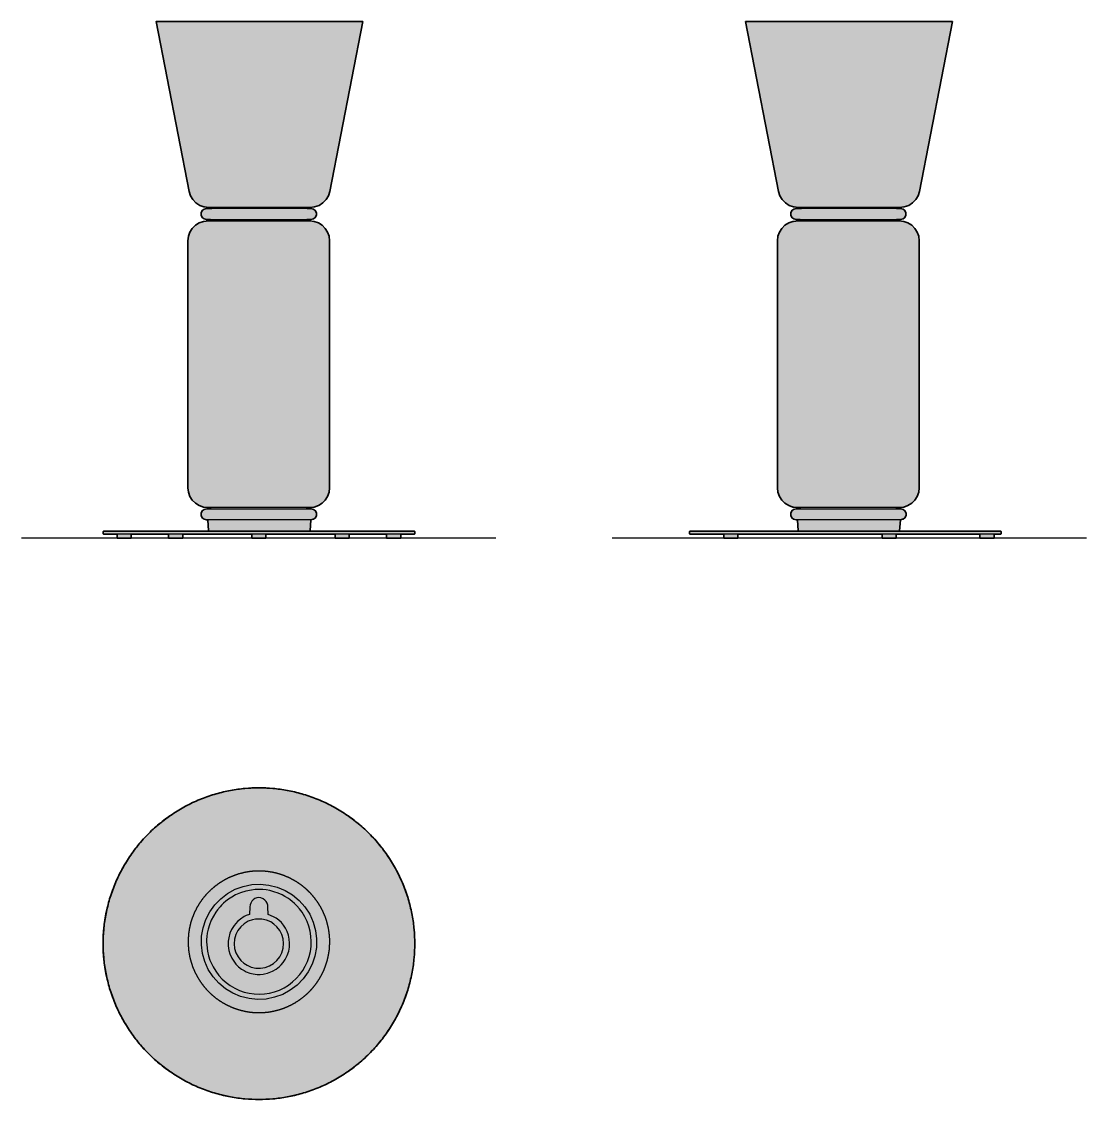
# Model space of a CAD drawing. Header units: millimetres. Extents: x 0 to 1879, y -991 to 912.
import ezdxf

# ---------------------------------------------------------------- set-up
doc = ezdxf.new("R2010")
doc.units = ezdxf.units.MM
doc.layers.add('Blocks', color=7, linetype='Continuous')
doc.layers.add('Blocks$Fill', color=7, linetype='Continuous', true_color=0xffffff)
for name, color, linetype, lineweight, true_color in [('Blocks$Inner', 7, 'Continuous', 25, 0x007f00), ('Blocks$Outline', 7, 'Continuous', 35, 0xff3f3f), ('Groud', 7, 'Continuous', 25, 0x243775)]:
    doc.layers.add(name, color=color, linetype=linetype, lineweight=lineweight, true_color=true_color)

# ---------------------------------------------------------------- blocks, each defined once
blk = doc.blocks.new('Noctambule Floor 1 High Cylinder Cone Floor Lamp Top')
at = {"layer": 'Blocks$Fill'}
blk.add_hatch(color=256, dxfattribs=at).paths.add_polyline_path([(642.1, 330.4), (642, 336.5), (641.8, 342.7), (641.5, 348.9), (641, 355.1), (640.3, 361.4), (639.6, 367.7), (638.6, 374.1), (637.5, 380.5), (636.2, 386.9), (634.8, 393.3), (633.2, 399.7), (631.5, 406.1), (629.6, 412.5), (627.5, 418.9), (625.2, 425.3), (622.8, 431.7), (620.2, 438), (617.4, 444.3), (614.5, 450.5), (611.4, 456.7), (608.1, 462.9), (604.7, 469), (601, 475), (597.3, 480.9), (593.3, 486.8), (589.2, 492.5), (585, 498.2), (580.6, 503.8), (576, 509.2), (571.4, 514.6), (566.5, 519.8), (561.6, 524.9), (556.5, 529.9), (551.2, 534.7), (545.9, 539.4), (540.4, 543.9), (534.9, 548.3), (529.2, 552.6), (523.4, 556.7), (517.6, 560.6), (511.6, 564.4), (505.6, 568), (499.5, 571.4), (493.4, 574.7), (487.2, 577.8), (480.9, 580.8), (474.7, 583.5), (468.3, 586.1), (462, 588.5), (455.6, 590.8), (449.2, 592.9), (442.8, 594.8), (436.4, 596.6), (429.9, 598.2), (423.5, 599.6), (417.1, 600.8), (410.8, 601.9), (404.4, 602.9), (398.1, 603.7), (391.8, 604.3), (385.6, 604.8), (379.4, 605.2), (373.2, 605.4), (367.1, 605.4), (361, 605.4), (354.8, 605.2), (348.6, 604.8), (342.4, 604.3), (336.1, 603.7), (329.8, 602.9), (323.4, 601.9), (317.1, 600.8), (310.7, 599.6), (304.3, 598.2), (297.8, 596.6), (291.4, 594.8), (285, 592.9), (278.6, 590.8), (272.2, 588.5), (265.9, 586.1), (259.5, 583.5), (253.2, 580.8), (247, 577.8), (240.8, 574.7), (234.6, 571.4), (228.6, 568), (222.6, 564.4), (216.6, 560.6), (210.8, 556.7), (205, 552.6), (199.3, 548.3), (193.8, 543.9), (188.3, 539.4), (183, 534.7), (177.7, 529.9), (172.6, 524.9), (167.7, 519.8), (162.8, 514.6), (158.1, 509.2), (153.6, 503.8), (149.2, 498.2), (145, 492.5), (140.9, 486.8), (136.9, 480.9), (133.2, 475), (129.5, 469), (126.1, 462.9), (122.8, 456.7), (119.7, 450.5), (116.8, 444.3), (114, 438), (111.4, 431.7), (109, 425.3), (106.7, 418.9), (104.6, 412.5), (102.7, 406.1), (101, 399.7), (99.4, 393.3), (97.9, 386.9), (96.7, 380.5), (95.6, 374.1), (94.6, 367.7), (93.8, 361.4), (93.2, 355.1), (92.7, 348.9), (92.4, 342.7), (92.2, 336.5), (92.1, 330.4), (92.2, 324.3), (92.4, 318.2), (92.7, 312), (93.2, 305.7), (93.8, 299.4), (94.6, 293.1), (95.6, 286.8), (96.7, 280.4), (97.9, 274), (99.4, 267.6), (101, 261.2), (102.7, 254.8), (104.6, 248.3), (106.7, 241.9), (109, 235.6), (111.4, 229.2), (114, 222.9), (116.8, 216.6), (119.7, 210.3), (122.8, 204.1), (126.1, 198), (129.5, 191.9), (133.2, 185.9), (136.9, 179.9), (140.9, 174.1), (145, 168.3), (149.2, 162.7), (153.6, 157.1), (158.1, 151.6), (162.8, 146.3), (167.7, 141.1), (172.6, 136), (177.7, 131), (183, 126.2), (188.3, 121.5), (193.8, 116.9), (199.3, 112.5), (205, 108.3), (210.8, 104.2), (216.6, 100.3), (222.6, 96.5), (228.6, 92.9), (234.6, 89.4), (240.8, 86.2), (247, 83), (253.2, 80.1), (259.5, 77.3), (265.9, 74.7), (272.2, 72.3), (278.6, 70.1), (285, 68), (291.4, 66), (297.8, 64.3), (304.3, 62.7), (310.7, 61.3), (317.1, 60), (323.4, 58.9), (329.8, 58), (336.1, 57.2), (342.4, 56.5), (348.6, 56), (354.8, 55.7), (361, 55.5), (367.1, 55.4), (373.2, 55.5), (379.4, 55.7), (385.6, 56), (391.8, 56.5), (398.1, 57.2), (404.4, 58), (410.8, 58.9), (417.1, 60), (423.5, 61.3), (429.9, 62.7), (436.4, 64.3), (442.8, 66), (449.2, 68), (455.6, 70.1), (462, 72.3), (468.3, 74.7), (474.7, 77.3), (480.9, 80.1), (487.2, 83), (493.4, 86.2), (499.5, 89.4), (505.6, 92.9), (511.6, 96.5), (517.6, 100.3), (523.4, 104.2), (529.2, 108.3), (534.9, 112.5), (540.4, 116.9), (545.9, 121.5), (551.2, 126.2), (556.5, 131), (561.6, 136), (566.5, 141.1), (571.4, 146.3), (576, 151.6), (580.6, 157.1), (585, 162.7), (589.2, 168.3), (593.3, 174.1), (597.3, 179.9), (601, 185.9), (604.7, 191.9), (608.1, 198), (611.4, 204.1), (614.5, 210.3), (617.4, 216.6), (620.2, 222.9), (622.8, 229.2), (625.2, 235.6), (627.5, 241.9), (629.6, 248.3), (631.5, 254.8), (633.2, 261.2), (634.8, 267.6), (636.2, 274), (637.5, 280.4), (638.6, 286.8), (639.6, 293.1), (640.3, 299.4), (641, 305.7), (641.5, 312), (641.8, 318.2), (642, 324.3)], flags=0)
at = {"layer": 'Blocks$Inner'}
for p, q in [((341.3, 365.6), (335.1, 360.2)), ((348.3, 369.8), (341.3, 365.6)), ((356, 372.6), (348.3, 369.8)), ((360.9, 373.4), (356, 372.6)), ((364.1, 373.9), (360.9, 373.4)), ((372.3, 373.7), (364.1, 373.9)), ((380.3, 371.9), (372.3, 373.7)), ((387.9, 368.7), (380.3, 371.9)), ((393.6, 364.9), (387.9, 368.7)), ((398.7, 360.3), (393.6, 364.9)), ((326.4, 346.4), (324.2, 338.5)), ((330.1, 353.7), (326.4, 346.4)), ((335.1, 360.2), (330.1, 353.7)), ((403.7, 353.9), (398.7, 360.3)), ((407.4, 346.6), (403.7, 353.9)), ((409.8, 338.7), (407.4, 346.6)), ((324.2, 338.5), (323.4, 330.3)), ((323.4, 330.3), (324.2, 322.1)), ((410.5, 330.5), (409.8, 338.7)), ((409.8, 322.4), (410.5, 330.5)), ((324.2, 322.1), (326.5, 314.3)), ((326.5, 314.3), (330.3, 307)), ((330.3, 307), (335.3, 300.5)), ((398.8, 300.7), (403.8, 307.2)), ((403.8, 307.2), (407.5, 314.5)), ((407.5, 314.5), (409.8, 322.4)), ((335.3, 300.5), (340.4, 295.9)), ((340.4, 295.9), (346.1, 292.2)), ((346.1, 292.2), (353.6, 289)), ((353.6, 289), (361.6, 287.2)), ((361.6, 287.2), (369.8, 286.9)), ((369.8, 286.9), (377.9, 288.3)), ((377.9, 288.3), (385.6, 291)), ((385.6, 291), (392.7, 295.2)), ((392.7, 295.2), (398.8, 300.7)), ((307.2, 223.9), (307.2, 224))]:
    blk.add_line(p, q, dxfattribs=at)
for points in [[(456.6, 382.5), (462.7, 368.6), (466.8, 353.9), (468.7, 338.8), (468.4, 323.6), (465.7, 308.6), (460.9, 294.2), (454, 280.7), (445.1, 268.3), (434.5, 257.4), (422.4, 248.2), (409.1, 240.9), (394.8, 235.7), (379.9, 232.7), (364.7, 231.9), (349.6, 233.4), (334.8, 237.1), (320.8, 243), (307.8, 250.9), (296.1, 260.7), (286.1, 272.1), (277.6, 284.7), (271.5, 298.7), (267.4, 313.3), (265.5, 328.4), (265.8, 343.6), (268.5, 358.6), (273.3, 373), (280.2, 386.6), (289.1, 398.9), (299.7, 409.8), (311.8, 419), (325.1, 426.3), (339.4, 431.5), (354.3, 434.6), (369.5, 435.4), (384.6, 433.9), (399.4, 430.1), (413.4, 424.2), (426.4, 416.3), (438.1, 406.6), (448.1, 395.2)], [(448.1, 377.9), (443.4, 385.7), (438.7, 392), (434.1, 397.2), (429.8, 401.4), (425.9, 404.8), (422.3, 407.7), (419, 410), (413, 413.8), (408.3, 416.3), (401, 419.5), (393.4, 422.1), (386.1, 424), (379.6, 425.1), (373.9, 425.7), (368.9, 426), (364.5, 425.9), (360.7, 425.7), (354, 425), (344.1, 423.1), (334.4, 420), (326, 416.3), (319.1, 412.5), (313.4, 408.7), (308.6, 405.1), (304.6, 401.6), (301.3, 398.4), (298.5, 395.5), (294, 390.1), (290.9, 385.8), (286.7, 379), (283, 371.8), (279.7, 363.4), (277.5, 355.8), (276, 349.1), (275.2, 343.1), (274.8, 337.9), (274.7, 333.3), (274.9, 329.2), (275.5, 322.2), (276.3, 317), (278, 309.2), (280.5, 301.5), (286.1, 289.3), (290.8, 281.6), (296.2, 274.4), (302.4, 267.7), (309.2, 261.7), (316.5, 256.4), (324.3, 251.8), (332.5, 248), (341.1, 245), (349.9, 242.9), (358.9, 241.6), (367.9, 241.3), (377, 241.8), (385.9, 243.2), (394.7, 245.5), (403.2, 248.6), (411.4, 252.6), (419.1, 257.3), (426.3, 262.8), (433, 268.9), (439, 275.7), (444.3, 283), (448.9, 290.8), (452.7, 299.1), (455.7, 307.6), (457.8, 316.4), (459.1, 325.4), (459.4, 334.5), (458.9, 343.5), (457.5, 352.5), (455.2, 361.2), (452.1, 369.7)], [(397.2, 375.5), (393, 378), (383.5, 382.1), (382.8, 395.4), (382.5, 398.6), (381.6, 401.6), (380, 404.7), (377.7, 407.4), (374.5, 409.8), (370.5, 411.3), (367.1, 411.7), (363.6, 411.4), (359.8, 409.9), (356.7, 407.8), (354.3, 405.1), (352.6, 402.1), (351.5, 398.8), (351.2, 395.4), (350.4, 382.1), (344.6, 379.9), (341, 378.1), (334.3, 373.8), (329.1, 369.3), (323.3, 362.6), (318.6, 355.1), (315.9, 348.8), (313.7, 340.6), (312.9, 334.6), (312.9, 326.5), (314, 318.5), (315.7, 312.7), (319.1, 304.9), (322.5, 299.3), (326.6, 294.1), (331.3, 289.5), (336.5, 285.5), (341, 282.8), (344.8, 280.9), (350.8, 278.6), (357, 277.1), (364.2, 276.2), (369, 276.2), (374.5, 276.7), (376.9, 277.1), (382, 278.3), (391.3, 281.9), (397.4, 285.5), (403.3, 290.1), (406.1, 292.9), (410, 297.4), (413.5, 302.4), (417.1, 309.6), (419.6, 317.1), (420.9, 324.5), (421.2, 331.5), (420.7, 338.4), (419.2, 345.1), (417, 351.6), (413.9, 357.7), (410.5, 362.8), (406.6, 367.6), (402.1, 371.8)]]:
    blk.add_lwpolyline(points, close=True, dxfattribs=at)
blk.add_circle((367.1, 330.4), 275, dxfattribs=at)
blk.add_open_spline([(492, 330), (491.4, 320.2), (489.9, 310.5), (487.8, 301), (484.8, 291.6), (481.2, 282.5), (476.8, 273.7), (471.8, 265.3), (466.1, 257.3), (459.8, 249.7), (452.9, 242.7), (445.5, 236.3), (437.6, 230.4), (429.3, 225.2), (420.6, 220.7), (411.6, 216.8), (402.3, 213.7), (392.8, 211.3), (383.1, 209.6), (373.3, 208.8), (363.5, 208.7), (353.7, 209.3), (344, 210.8), (334.4, 213), (325.1, 215.9), (316, 219.6), (307.2, 223.9), (298.7, 229), (290.7, 234.6), (283.2, 240.9), (276.2, 247.8), (269.8, 255.2), (263.9, 263.1), (258.7, 271.4), (254.1, 280.1), (250.3, 289.1), (247.2, 298.4), (244.8, 307.9), (243.1, 317.6), (242.3, 327.4), (242.1, 337.2), (242.8, 347), (244.2, 356.7), (246.4, 366.3), (249.4, 375.7), (253, 384.8), (257.4, 393.6), (262.4, 402), (268.1, 410), (274.4, 417.5), (281.3, 424.5), (288.7, 431), (296.6, 436.8), (304.9, 442), (313.6, 446.6), (322.6, 450.4), (331.9, 453.6), (341.4, 456), (351.1, 457.6), (360.9, 458.5), (370.7, 458.6), (380.5, 457.9), (390.2, 456.5), (399.8, 454.3), (409.1, 451.3), (418.2, 447.7), (427, 443.3), (435.4, 438.3), (443.4, 432.6), (451, 426.3), (458, 419.4), (464.4, 412), (470.3, 404.2), (475.5, 395.8), (480.1, 387.1), (483.9, 378.1), (487, 368.8), (489.4, 359.3), (491.1, 349.6), (491.9, 339.8), (492, 330)], degree=1, dxfattribs=at)
at = {"layer": 'Blocks$Outline'}
blk.add_rational_spline([(642.1, 330.4), (642.1, 605.4), (367.1, 605.4), (92.1, 605.4), (92.1, 330.4), (92.1, 55.4), (367.1, 55.4), (642.1, 55.4), (642.1, 330.4)], [1, 0.707106781187, 1, 0.707106781187, 1, 0.707106781187, 1, 0.707106781187, 1], degree=2, knots=[0, 0, 0, 431.96899, 431.96899, 863.93798, 863.93798, 1295.90697, 1295.90697, 1727.875959, 1727.875959, 1727.875959], dxfattribs=at)
blk = doc.blocks.new('Noctambule Floor 1 High Cylinder Cone Floor Lamp Side')
at = {"layer": 'Blocks$Fill'}
blk.add_hatch(color=256, dxfattribs=at).paths.add_polyline_path([(515, 584.4), (523.1, 587.1), (529.9, 591.5), (535.4, 597.3), (539.5, 604.2), (541.9, 611.8), (600.2, 911.5), (599.9, 911.5), (235.2, 911.5), (293.5, 611.8), (295.9, 604.2), (300, 597.3), (305.6, 591.5), (312.3, 587.1), (319.9, 584.4), (321, 584.4), (328, 583.5), (329.2, 583.5), (331.8, 583.5), (332.8, 583.2), (333.5, 582.5), (333.8, 581.5), (324.5, 581.5), (324.2, 581.5), (320.1, 580.6), (316.8, 577.9), (314.9, 574), (314.9, 569.7), (316.8, 565.8), (320.1, 563.2), (324.6, 562.2), (325.8, 562.2), (331.5, 562.2), (331.5, 560), (331.6, 560), (331.8, 560), (331.8, 560), (330.9, 559.7), (328, 559.7), (319.6, 558.8), (318.7, 558.8), (311.4, 556.2), (304.7, 552.1), (299.2, 546.5), (295, 539.9), (292.4, 532.5), (291.6, 524.7), (291.6, 88.7), (292.4, 80.9), (295, 73.5), (299.2, 66.9), (304.7, 61.3), (311.4, 57.2), (318.7, 54.6), (319.6, 54.6), (328.1, 53.7), (330.2, 53.7), (330.6, 53.7), (331.5, 53.5), (331.5, 51.5), (324.7, 51.5), (320, 50.6), (316.7, 47.9), (314.8, 44), (314.8, 39.7), (316.7, 35.8), (320, 33.2), (324.3, 32.2), (324.7, 32.2), (326.6, 32.2), (328.1, 12.9), (328.4, 12.3), (329.1, 12), (136.8, 12), (136.3, 11.5), (136.3, 7.5), (136.8, 7), (137, 7), (196.6, 7), (196.6, 0), (196.7, 0), (221.6, 0), (221.6, 7), (476.1, 7), (476.1, 0), (476.3, 0), (501.1, 0), (501.1, 7), (648.8, 7), (648.8, 0), (649, 0), (673.8, 0), (673.8, 7), (685.8, 7), (686.3, 7.5), (686.3, 11.5), (685.8, 12), (685.6, 12), (506.1, 12), (506.8, 12.3), (507.1, 12.9), (508.6, 32.2), (512.4, 33.2), (513.1, 33.2), (516.4, 35.8), (518.3, 39.7), (518.3, 44), (516.4, 47.9), (513.1, 50.6), (508.9, 51.5), (508.6, 51.5), (501.5, 51.5), (501.5, 53.5), (502.4, 53.7), (506.5, 53.7), (514.3, 54.6), (521.7, 57.2), (528.4, 61.3), (533.9, 66.9), (538.1, 73.5), (540.7, 80.9), (541.5, 88.7), (541.5, 524.7), (540.7, 532.5), (538.1, 539.9), (533.9, 546.5), (528.4, 552.1), (521.7, 556.2), (514.3, 558.8), (506.5, 559.7), (506.5, 559.7), (502.4, 559.7), (501.3, 560), (501.3, 560), (501.3, 560), (501.5, 560), (501.5, 562.2), (508.5, 562.2), (513, 563.2), (516.3, 565.8), (518.2, 569.7), (518.2, 574), (516.3, 577.9), (513, 580.6), (513, 580.6), (508.4, 581.5), (506.9, 581.5), (501.7, 581.5), (502, 582.5), (502.7, 583.2), (503.4, 583.5), (507.1, 583.5)], flags=0)
at = {"layer": 'Blocks$Inner'}
blk.add_line((328.1, 12.9), (326.6, 32.2), dxfattribs=at)
for points in [[(515, 584.4), (507.1, 583.5), (505.7, 583.5), (503.5, 583.5), (500.5, 583.5), (496.6, 583.5), (492, 583.5), (486.7, 583.5), (480.7, 583.5), (474.1, 583.5), (467, 583.5), (459.4, 583.5), (451.4, 583.5), (443, 583.5), (434.5, 583.5), (425.7, 583.5), (416.9, 583.5), (408.1, 583.5), (399.4, 583.5), (390.9, 583.5), (382.6, 583.5), (374.6, 583.5), (363.9, 583.5), (358.3, 583.5), (352.8, 583.5), (347.5, 583.5), (342.6, 583.5), (338.2, 583.5), (334.4, 583.5), (331.3, 583.5), (329.2, 583.5), (328, 583.5), (321, 584.4), (319.9, 584.4), (312.3, 587.1), (305.6, 591.5), (300, 597.3), (295.9, 604.2), (293.5, 611.8), (235.2, 911.5), (235.6, 911.5), (237.1, 911.5), (240.6, 911.5), (245, 911.5), (249.8, 911.5), (254.9, 911.5), (259.8, 911.5), (264.6, 911.5), (269, 911.5), (273.2, 911.5), (277, 911.5), (280.4, 911.5), (286.8, 911.5), (297, 911.5), (308, 911.5), (318.9, 911.5), (330.2, 911.5), (346.4, 911.5), (361, 911.5), (374.1, 911.5), (385.8, 911.5), (396, 911.5), (405.1, 911.5), (413, 911.5), (420, 911.5), (426.1, 911.5), (431.4, 911.5), (440.8, 911.5), (454.7, 911.5), (468.5, 911.5), (482.6, 911.5), (494.6, 911.5), (504.8, 911.5), (513.4, 911.5), (520.6, 911.5), (526.8, 911.5), (532.1, 911.5), (536.5, 911.5), (544.1, 911.5), (549.5, 911.5), (557.2, 911.5), (564.4, 911.5), (574.4, 911.5), (581.8, 911.5), (587.3, 911.5), (591.3, 911.5), (594.3, 911.5), (596.3, 911.5), (597.8, 911.5), (598.8, 911.5), (599.5, 911.5), (599.9, 911.5), (600.2, 911.5), (541.9, 611.8), (539.5, 604.2), (535.4, 597.3), (529.9, 591.5), (523.1, 587.1)], [(514.3, 54.6), (506.5, 53.7), (504.6, 53.7), (502.4, 53.7), (499.4, 53.7), (495.5, 53.7), (490.9, 53.7), (485.6, 53.7), (479.6, 53.7), (473, 53.7), (465.9, 53.7), (458.2, 53.7), (450.2, 53.7), (441.9, 53.7), (433.3, 53.7), (424.5, 53.7), (415.7, 53.7), (406.9, 53.7), (398.2, 53.7), (389.6, 53.7), (381.3, 53.7), (373.4, 53.7), (365.9, 53.7), (358.8, 53.7), (352.3, 53.7), (346.4, 53.7), (341.3, 53.7), (336.8, 53.7), (333.1, 53.7), (330.2, 53.7), (328.1, 53.7), (319.6, 54.6), (318.7, 54.6), (311.4, 57.2), (304.7, 61.3), (299.2, 66.9), (295, 73.5), (292.4, 80.9), (291.6, 88.7), (291.6, 524.7), (292.4, 532.5), (295, 539.9), (299.2, 546.5), (304.7, 552.1), (311.4, 556.2), (318.7, 558.8), (319.6, 558.8), (328, 559.7), (330.1, 559.7), (332.4, 559.7), (334.9, 559.7), (337.4, 559.7), (339.9, 559.7), (342.2, 559.7), (344.4, 559.7), (348.5, 559.7), (351.8, 559.7), (357.2, 559.7), (363, 559.7), (370.3, 559.7), (377.1, 559.7), (383.2, 559.7), (388.8, 559.7), (393.7, 559.7), (398, 559.7), (401.9, 559.7), (405.3, 559.7), (411.3, 559.7), (420.4, 559.7), (429.5, 559.7), (438.2, 559.7), (445.6, 559.7), (451.8, 559.7), (457.1, 559.7), (461.6, 559.7), (465.5, 559.7), (468.7, 559.7), (471.5, 559.7), (476.1, 559.7), (482.6, 559.7), (488.5, 559.7), (496.8, 559.7), (499.4, 559.7), (502.1, 559.7), (503.9, 559.7), (505.1, 559.7), (506.5, 559.7), (506.5, 559.7), (514.3, 558.8), (521.7, 556.2), (528.4, 552.1), (533.9, 546.5), (538.1, 539.9), (540.7, 532.5), (541.5, 524.7), (541.5, 88.7), (540.7, 80.9), (538.1, 73.5), (533.9, 66.9), (528.4, 61.3), (521.7, 57.2)], [(508.6, 51.5), (508.9, 51.5), (513.1, 50.6), (516.4, 47.9), (518.3, 44), (518.3, 39.7), (516.4, 35.8), (513.1, 33.2), (512.4, 33.2), (508.5, 32.2), (507.3, 32.2), (505.2, 32.2), (502.2, 32.2), (498.4, 32.2), (493.8, 32.2), (488.5, 32.2), (482.4, 32.2), (475.8, 32.2), (468.5, 32.2), (460.8, 32.2), (448.8, 32.2), (441.9, 32.2), (434.3, 32.2), (426.1, 32.2), (417.5, 32.2), (408.6, 32.2), (399.3, 32.2), (392.4, 32.2), (385.4, 32.2), (380.8, 32.2), (371.8, 32.2), (363.1, 32.2), (357, 32.2), (351.2, 32.2), (347.6, 32.2), (341.1, 32.2), (335.5, 32.2), (331, 32.2), (327.6, 32.2), (325.8, 32.2), (324.7, 32.2), (324.3, 32.2), (320, 33.2), (316.7, 35.8), (314.8, 39.7), (314.8, 44), (316.7, 47.9), (320, 50.6), (324.7, 51.5), (326.1, 51.5), (328.4, 51.5), (331.5, 51.5), (335.5, 51.5), (340.2, 51.5), (345.7, 51.5), (351.8, 51.5), (358.6, 51.5), (365.9, 51.5), (373.7, 51.5), (382, 51.5), (390.5, 51.5), (399.3, 51.5), (408.3, 51.5), (417.4, 51.5), (426.4, 51.5), (435.4, 51.5), (444.2, 51.5), (452.7, 51.5), (460.8, 51.5), (468.6, 51.5), (474.9, 51.5), (480.1, 51.5), (484.3, 51.5), (487.8, 51.5), (490.6, 51.5), (492.9, 51.5), (494.9, 51.5), (498, 51.5), (501.9, 51.5), (505.1, 51.5), (506.9, 51.5), (508, 51.5)], [(136.8, 7), (136.3, 7.5), (136.3, 11.5), (136.8, 12), (137.1, 12), (137.7, 12), (138.4, 12), (139.3, 12), (141.2, 12), (143, 12), (146.3, 12), (150.3, 12), (158.1, 12), (166.3, 12), (174.5, 12), (182.4, 12), (189.8, 12), (196.8, 12), (203.2, 12), (209, 12), (214.2, 12), (218.9, 12), (227.5, 12), (241, 12), (255.3, 12), (272.9, 12), (288.8, 12), (303.2, 12), (316.1, 12), (327.6, 12), (337.7, 12), (346.7, 12), (354.6, 12), (361.6, 12), (373.9, 12), (383.2, 12), (397.2, 12), (411.3, 12), (426.9, 12), (440.4, 12), (452.2, 12), (462.4, 12), (471.3, 12), (479, 12), (485.8, 12), (497.4, 12), (506, 12), (518.8, 12), (531.3, 12), (551.1, 12), (567.6, 12), (581.3, 12), (592.8, 12), (602.3, 12), (610.4, 12), (617.1, 12), (622.8, 12), (627.6, 12), (631.7, 12), (638.5, 12), (647.9, 12), (656.4, 12), (662.2, 12), (667.4, 12), (674.9, 12), (679.9, 12), (683, 12), (684.8, 12), (685.6, 12), (685.8, 12), (686.3, 11.5), (686.3, 7.5), (685.8, 7), (685.5, 7), (685, 7), (684.2, 7), (683.4, 7), (681.4, 7), (679.6, 7), (676.3, 7), (672.3, 7), (664.5, 7), (656.3, 7), (648.1, 7), (640.2, 7), (632.8, 7), (625.8, 7), (619.5, 7), (613.7, 7), (608.4, 7), (603.7, 7), (595.1, 7), (581.6, 7), (567.3, 7), (549.8, 7), (533.8, 7), (519.4, 7), (506.5, 7), (495.1, 7), (484.9, 7), (475.9, 7), (468, 7), (461, 7), (448.7, 7), (439.4, 7), (425.4, 7), (411.3, 7), (395.8, 7), (382.2, 7), (370.4, 7), (360.2, 7), (351.3, 7), (343.6, 7), (336.9, 7), (325.2, 7), (316.6, 7), (303.8, 7), (291.3, 7), (271.5, 7), (255, 7), (241.3, 7), (229.9, 7), (220.3, 7), (212.2, 7), (205.5, 7), (199.8, 7), (195, 7), (190.9, 7), (184.1, 7), (174.7, 7), (166.2, 7), (160.4, 7), (155.2, 7), (147.7, 7), (142.7, 7), (139.6, 7), (137.8, 7), (137, 7)]]:
    blk.add_lwpolyline(points, close=True, dxfattribs=at)
for points in [[(324.5, 581.5), (324.2, 581.5), (320.1, 580.6), (316.8, 577.9), (314.9, 574), (314.9, 569.7), (316.8, 565.8), (320.1, 563.2), (324.6, 562.2), (325.8, 562.2), (327.9, 562.2), (330.9, 562.2), (334.7, 562.2), (339.3, 562.2), (344.6, 562.2), (350.6, 562.2), (357.3, 562.2), (364.5, 562.2), (372.3, 562.2), (380.4, 562.2), (388.9, 562.2), (397.7, 562.2), (406.6, 562.2), (415.7, 562.2), (424.8, 562.2), (433.7, 562.2), (442.5, 562.2), (451.1, 562.2), (459.3, 562.2), (467.1, 562.2), (474.5, 562.2), (481.2, 562.2), (487.4, 562.2), (492.9, 562.2), (497.6, 562.2), (503.1, 562.2), (505.9, 562.2), (507.8, 562.2), (508.5, 562.2), (513, 563.2), (516.3, 565.8), (518.2, 569.7), (518.2, 574), (516.3, 577.9), (513, 580.6), (513, 580.6), (508.4, 581.5), (506.9, 581.5), (504.7, 581.5), (501.5, 581.5), (497.6, 581.5), (490.5, 581.5), (485.8, 581.5), (480.4, 581.5), (474.2, 581.5), (467.3, 581.5), (459.5, 581.5), (451.1, 581.5), (446.6, 581.5), (439.7, 581.5), (432.5, 581.5), (422.5, 581.5), (412.3, 581.5), (407.1, 581.5), (399.4, 581.5), (391.8, 581.5), (381.8, 581.5), (372.3, 581.5), (363.3, 581.5), (355.1, 581.5), (351.2, 581.5), (345.9, 581.5), (341.2, 581.5), (335.8, 581.5), (331.4, 581.5), (329.6, 581.5), (327.4, 581.5), (325.8, 581.5), (324.5, 581.5), (320.1, 580.6)], [(503.4, 583.5), (502.7, 583.2), (502, 582.5), (501.7, 581.5), (501.7, 581.5), (501.5, 581.5), (500.9, 581.5), (499.1, 581.5), (496.3, 581.5), (493, 581.5), (489.5, 581.5), (486, 581.5), (482.7, 581.5), (479.6, 581.5), (476.7, 581.5), (474, 581.5), (469.1, 581.5), (461.1, 581.5), (452.5, 581.5), (444.8, 581.5), (437.9, 581.5), (431.8, 581.5), (426.4, 581.5), (421.6, 581.5), (417.4, 581.5), (413.7, 581.5), (407.3, 581.5), (397.8, 581.5), (388.5, 581.5), (377.5, 581.5), (370.4, 581.5), (364.6, 581.5), (359.9, 581.5), (356.1, 581.5), (352.9, 581.5), (350.4, 581.5), (348.2, 581.5), (344.8, 581.5), (340.5, 581.5), (337.2, 581.5), (335.5, 581.5), (334.5, 581.5), (334, 581.5), (333.8, 581.5), (333.5, 582.5), (332.8, 583.2), (331.8, 583.5)], [(331.5, 562.2), (331.5, 560), (331.6, 560), (331.7, 560), (331.8, 560), (331.8, 560), (330.9, 559.7)], [(501.5, 562.2), (501.5, 562.2), (501.5, 560), (501.3, 560), (501.3, 560), (501.3, 560), (502.4, 559.7)], [(331.5, 51.5), (331.5, 53.5), (330.6, 53.7), (330.6, 53.7)], [(502.4, 53.7), (501.5, 53.5), (501.5, 51.5)], [(506.8, 12.3), (507.1, 12.9), (508.6, 32.2)], [(221.6, 7), (221.6, 0), (221.2, 0), (220.2, 0), (219.2, 0), (216.4, 0), (212.9, 0), (210, 0), (207.1, 0), (205.2, 0), (201.7, 0), (198.9, 0), (197.5, 0), (196.7, 0), (196.6, 0), (196.6, 7)], [(506, 12), (506.1, 12), (506.8, 12.3), (506, 12), (505.6, 12), (504.5, 12), (502.7, 12), (500.4, 12), (497.9, 12), (495.4, 12), (493, 12), (490.7, 12), (488.6, 12), (484.5, 12), (477.8, 12), (470.3, 12), (463, 12), (456.4, 12), (450.3, 12), (444.9, 12), (440.1, 12), (435.8, 12), (432, 12), (425.3, 12), (420.2, 12), (412.5, 12), (404.9, 12), (396.3, 12), (389, 12), (382.9, 12), (377.6, 12), (373.2, 12), (369.5, 12), (366.3, 12), (360.9, 12), (357.1, 12), (351.7, 12), (346.8, 12), (339.9, 12), (336.1, 12), (333.4, 12), (331.6, 12), (330.4, 12), (329.7, 12), (329.2, 12), (329.1, 12), (328.4, 12.3), (328.1, 12.9)], [(501.1, 7), (501.1, 0), (500.8, 0), (499.7, 0), (498.7, 0), (495.9, 0), (492.5, 0), (489.6, 0), (486.6, 0), (484.7, 0), (481.3, 0), (478.5, 0), (477.1, 0), (476.3, 0), (476.1, 0), (476.1, 7)], [(673.8, 7), (673.8, 0), (673.5, 0), (672.4, 0), (671.4, 0), (668.7, 0), (665.2, 0), (662.3, 0), (659.4, 0), (657.4, 0), (654, 0), (651.2, 0), (649.8, 0), (649, 0), (648.8, 0), (648.8, 7)]]:
    blk.add_lwpolyline(points, dxfattribs=at)
at = {"layer": 'Blocks$Outline'}
for points in [[(515, 584.4), (523.1, 587.1), (529.9, 591.5), (535.4, 597.3), (539.5, 604.2), (541.9, 611.8), (600.2, 911.5), (599.9, 911.5), (599.5, 911.5), (598.8, 911.5), (597.8, 911.5), (596.3, 911.5), (594.3, 911.5), (591.3, 911.5), (587.3, 911.5), (581.8, 911.5), (574.4, 911.5), (564.4, 911.5), (557.2, 911.5), (549.5, 911.5), (544.1, 911.5), (536.5, 911.5), (532.1, 911.5), (526.8, 911.5), (520.6, 911.5), (513.4, 911.5), (504.8, 911.5), (494.6, 911.5), (482.6, 911.5), (468.5, 911.5), (454.7, 911.5), (440.8, 911.5), (431.4, 911.5), (426.1, 911.5), (420, 911.5), (413, 911.5), (405.1, 911.5), (396, 911.5), (385.8, 911.5), (374.1, 911.5), (361, 911.5), (346.4, 911.5), (330.2, 911.5), (318.9, 911.5), (308, 911.5), (297, 911.5), (286.8, 911.5), (280.4, 911.5), (277, 911.5), (273.2, 911.5), (269, 911.5), (264.6, 911.5), (259.8, 911.5), (254.9, 911.5), (249.8, 911.5), (245, 911.5), (240.6, 911.5), (237.1, 911.5), (235.6, 911.5), (235.2, 911.5), (293.5, 611.8), (295.9, 604.2), (300, 597.3), (305.6, 591.5), (312.3, 587.1), (319.9, 584.4), (321, 584.4), (328, 583.5), (329.2, 583.5), (331.3, 583.5), (331.8, 583.5)], [(324.5, 581.5), (324.2, 581.5), (320.1, 580.6), (316.8, 577.9), (314.9, 574), (314.9, 569.7), (316.8, 565.8), (320.1, 563.2), (324.6, 562.2), (325.8, 562.2), (327.9, 562.2), (330.9, 562.2), (331.5, 562.2)], [(333.8, 581.5), (331.4, 581.5), (329.6, 581.5), (327.4, 581.5), (325.8, 581.5), (324.5, 581.5)], [(331.8, 583.5), (332.8, 583.2), (333.5, 582.5), (333.8, 581.5)], [(501.5, 562.2), (503.1, 562.2), (505.9, 562.2), (507.8, 562.2), (508.5, 562.2), (513, 563.2), (516.3, 565.8), (518.2, 569.7), (518.2, 574), (516.3, 577.9), (513, 580.6), (513, 580.6), (508.4, 581.5), (506.9, 581.5), (504.7, 581.5), (501.7, 581.5)], [(501.7, 581.5), (502, 582.5), (502.7, 583.2), (503.4, 583.5)], [(503.4, 583.5), (503.5, 583.5), (505.7, 583.5), (507.1, 583.5), (515, 584.4)], [(330.9, 559.7), (330.1, 559.7), (328, 559.7), (319.6, 558.8), (318.7, 558.8), (311.4, 556.2), (304.7, 552.1), (299.2, 546.5), (295, 539.9), (292.4, 532.5), (291.6, 524.7), (291.6, 88.7), (292.4, 80.9), (295, 73.5), (299.2, 66.9), (304.7, 61.3), (311.4, 57.2), (318.7, 54.6), (319.6, 54.6), (328.1, 53.7), (330.2, 53.7), (330.6, 53.7)], [(331.5, 562.2), (331.5, 560), (331.6, 560), (331.7, 560), (331.8, 560), (331.8, 560), (330.9, 559.7)], [(502.4, 559.7), (501.3, 560), (501.3, 560), (501.3, 560), (501.5, 560), (501.5, 562.2)], [(514.3, 54.6), (521.7, 57.2), (528.4, 61.3), (533.9, 66.9), (538.1, 73.5), (540.7, 80.9), (541.5, 88.7), (541.5, 524.7), (540.7, 532.5), (538.1, 539.9), (533.9, 546.5), (528.4, 552.1), (521.7, 556.2), (514.3, 558.8), (506.5, 559.7), (506.5, 559.7), (505.1, 559.7), (503.9, 559.7), (502.4, 559.7)], [(331.5, 51.5), (328.4, 51.5), (326.1, 51.5), (324.7, 51.5), (320, 50.6), (316.7, 47.9), (314.8, 44), (314.8, 39.7), (316.7, 35.8), (320, 33.2), (324.3, 32.2), (324.7, 32.2), (325.8, 32.2), (326.6, 32.2)], [(330.6, 53.7), (331.5, 53.5)], [(331.5, 53.5), (331.5, 51.5)], [(501.5, 53.5), (502.4, 53.7)], [(501.5, 51.5), (501.5, 53.5)], [(508.6, 51.5), (508, 51.5), (506.9, 51.5), (505.1, 51.5), (501.9, 51.5), (501.5, 51.5)], [(502.4, 53.7), (504.6, 53.7), (506.5, 53.7), (514.3, 54.6)], [(508.6, 32.2), (512.4, 33.2), (513.1, 33.2), (516.4, 35.8), (518.3, 39.7), (518.3, 44), (516.4, 47.9), (513.1, 50.6), (508.9, 51.5), (508.6, 51.5)], [(326.6, 32.2), (328.1, 12.9), (328.4, 12.3), (329.1, 12)], [(506.8, 12.3), (507.1, 12.9), (508.6, 32.2)], [(329.1, 12), (327.6, 12), (316.1, 12), (303.2, 12), (288.8, 12), (272.9, 12), (255.3, 12), (241, 12), (227.5, 12), (218.9, 12), (214.2, 12), (209, 12), (203.2, 12), (196.8, 12), (189.8, 12), (182.4, 12), (174.5, 12), (166.3, 12), (158.1, 12), (150.3, 12), (146.3, 12), (143, 12), (141.2, 12), (139.3, 12), (138.4, 12), (137.7, 12), (137.1, 12), (136.8, 12), (136.3, 11.5)], [(136.3, 11.5), (136.3, 7.5), (136.8, 7), (137, 7)], [(137, 7), (137.8, 7), (139.6, 7), (142.7, 7), (147.7, 7), (155.2, 7), (160.4, 7), (166.2, 7), (174.7, 7), (184.1, 7), (190.9, 7), (195, 7), (196.6, 7)], [(196.6, 7), (196.6, 0), (196.7, 0), (197.5, 0), (198.9, 0), (201.7, 0), (205.2, 0), (207.1, 0), (210, 0), (212.9, 0), (216.4, 0), (219.2, 0), (220.2, 0), (221.2, 0), (221.6, 0), (221.6, 7)], [(221.6, 7), (229.9, 7), (241.3, 7), (255, 7), (271.5, 7), (291.3, 7), (303.8, 7), (316.6, 7), (325.2, 7), (336.9, 7), (343.6, 7), (351.3, 7), (360.2, 7), (370.4, 7), (382.2, 7), (395.8, 7), (411.3, 7), (425.4, 7), (439.4, 7), (448.7, 7), (461, 7), (468, 7), (475.9, 7), (476.1, 7)], [(476.1, 7), (476.1, 0), (476.3, 0), (477.1, 0), (478.5, 0), (481.3, 0), (484.7, 0), (486.6, 0), (489.6, 0), (492.5, 0), (495.9, 0), (498.7, 0), (499.7, 0), (500.8, 0), (501.1, 0), (501.1, 7)], [(501.1, 7), (506.5, 7), (519.4, 7), (533.8, 7), (549.8, 7), (567.3, 7), (581.6, 7), (595.1, 7), (603.7, 7), (608.4, 7), (613.7, 7), (619.5, 7), (625.8, 7), (632.8, 7), (640.2, 7), (648.1, 7), (648.8, 7)], [(506.1, 12), (506.8, 12.3)], [(686.3, 11.5), (685.8, 12), (685.6, 12), (684.8, 12), (683, 12), (679.9, 12), (674.9, 12), (667.4, 12), (662.2, 12), (656.4, 12), (647.9, 12), (638.5, 12), (631.7, 12), (627.6, 12), (622.8, 12), (617.1, 12), (610.4, 12), (602.3, 12), (592.8, 12), (581.3, 12), (567.6, 12), (551.1, 12), (531.3, 12), (518.8, 12), (506.1, 12)], [(648.8, 7), (648.8, 0), (649, 0), (649.8, 0), (651.2, 0), (654, 0), (657.4, 0), (659.4, 0), (662.3, 0), (665.2, 0), (668.7, 0), (671.4, 0), (672.4, 0), (673.5, 0), (673.8, 0), (673.8, 7)], [(673.8, 7), (676.3, 7), (679.6, 7), (681.4, 7), (683.4, 7), (684.2, 7), (685, 7), (685.5, 7), (685.8, 7), (686.3, 7.5), (686.3, 11.5)]]:
    blk.add_lwpolyline(points, dxfattribs=at)
blk = doc.blocks.new('Noctambule Floor 1 High Cylinder Cone Floor Lamp Front')
at = {"layer": 'Blocks$Fill'}
blk.add_hatch(color=256, dxfattribs=at).paths.add_polyline_path([(517.1, 584.4), (525.1, 587.1), (531.9, 591.5), (537.4, 597.3), (541.5, 604.2), (544, 611.8), (602.2, 911.5), (601.9, 911.5), (237.3, 911.5), (295.6, 611.8), (298, 604.2), (302.1, 597.3), (307.6, 591.5), (314.4, 587.1), (321.9, 584.4), (323.1, 584.4), (330.1, 583.5), (331.2, 583.5), (333.8, 583.5), (334.8, 583.2), (335.5, 582.5), (335.8, 581.5), (326.6, 581.5), (326.2, 581.5), (322.1, 580.6), (318.8, 577.9), (316.9, 574), (316.9, 569.7), (318.8, 565.8), (322.1, 563.2), (326.6, 562.2), (327.8, 562.2), (333.6, 562.2), (333.6, 560), (333.6, 560), (333.8, 560), (333.8, 560), (333, 559.7), (330, 559.7), (321.6, 558.8), (320.8, 558.8), (313.4, 556.2), (306.7, 552.1), (301.2, 546.5), (297, 539.9), (294.4, 532.5), (293.6, 524.7), (293.6, 88.7), (294.4, 80.9), (297, 73.5), (301.2, 66.9), (306.7, 61.3), (313.4, 57.2), (320.8, 54.6), (321.6, 54.6), (330.1, 53.7), (332.2, 53.7), (332.7, 53.7), (333.6, 53.5), (333.6, 51.5), (326.7, 51.5), (322, 50.6), (318.7, 47.9), (316.8, 44), (316.8, 39.7), (318.7, 35.8), (322, 33.2), (326.3, 32.2), (326.7, 32.2), (328.6, 32.2), (330, 12.9), (330.3, 12.3), (331, 12), (144.4, 12), (143.9, 11.5), (143.9, 7.5), (144.4, 7), (144.6, 7), (168.6, 7), (168.6, 0), (168.8, 0), (193.6, 0), (193.6, 7), (259.4, 7), (259.4, 0), (259.6, 0), (284.4, 0), (284.4, 7), (406.3, 7), (406.3, 0), (406.5, 0), (431.3, 0), (431.3, 7), (553.3, 7), (553.3, 0), (553.5, 0), (578.3, 0), (578.3, 7), (644.1, 7), (644.1, 0), (644.3, 0), (669.1, 0), (669.1, 7), (693.4, 7), (693.9, 7.5), (693.9, 11.5), (693.4, 12), (693.2, 12), (508.1, 12), (508.7, 12.3), (509.1, 12.9), (510.5, 32.2), (510.5, 32.2), (514.5, 33.2), (515.1, 33.2), (518.4, 35.8), (520.3, 39.7), (520.3, 44), (518.4, 47.9), (515.1, 50.6), (510.9, 51.5), (510.7, 51.5), (503.6, 51.5), (503.6, 53.5), (504.5, 53.7), (508.6, 53.7), (516.3, 54.6), (523.7, 57.2), (530.4, 61.3), (535.9, 66.9), (540.1, 73.5), (542.7, 80.9), (543.5, 88.7), (543.5, 524.7), (542.7, 532.5), (540.1, 539.9), (535.9, 546.5), (530.4, 552.1), (523.7, 556.2), (516.3, 558.8), (508.6, 559.7), (508.5, 559.7), (504.5, 559.7), (503.3, 560), (503.3, 560), (503.3, 560), (503.6, 560), (503.6, 562.2), (510.6, 562.2), (515, 563.2), (518.3, 565.8), (520.2, 569.7), (520.2, 574), (518.3, 577.9), (515, 580.6), (515, 580.6), (510.4, 581.5), (509, 581.5), (503.7, 581.5), (504, 582.5), (504.7, 583.2), (505.4, 583.5), (509.1, 583.5)], flags=0)
at = {"layer": 'Blocks$Inner'}
blk.add_line((330, 12.9), (328.6, 32.2), dxfattribs=at)
for points in [[(517.1, 584.4), (509.1, 583.5), (507.8, 583.5), (505.5, 583.5), (502.5, 583.5), (498.6, 583.5), (494, 583.5), (488.7, 583.5), (482.7, 583.5), (476.1, 583.5), (469, 583.5), (461.4, 583.5), (453.4, 583.5), (445.1, 583.5), (436.5, 583.5), (427.7, 583.5), (418.9, 583.5), (410.1, 583.5), (401.4, 583.5), (392.9, 583.5), (384.6, 583.5), (376.7, 583.5), (365.9, 583.5), (360.3, 583.5), (354.8, 583.5), (349.6, 583.5), (344.6, 583.5), (340.2, 583.5), (336.4, 583.5), (333.4, 583.5), (331.2, 583.5), (330.1, 583.5), (323.1, 584.4), (321.9, 584.4), (314.4, 587.1), (307.6, 591.5), (302.1, 597.3), (298, 604.2), (295.6, 611.8), (237.3, 911.5), (237.7, 911.5), (239.1, 911.5), (242.6, 911.5), (247, 911.5), (251.9, 911.5), (256.9, 911.5), (261.8, 911.5), (266.6, 911.5), (271, 911.5), (275.2, 911.5), (279, 911.5), (282.5, 911.5), (288.8, 911.5), (299, 911.5), (310, 911.5), (320.9, 911.5), (332.3, 911.5), (348.4, 911.5), (363.1, 911.5), (376.2, 911.5), (387.8, 911.5), (398.1, 911.5), (407.1, 911.5), (415.1, 911.5), (422, 911.5), (428.1, 911.5), (433.5, 911.5), (442.8, 911.5), (456.7, 911.5), (470.5, 911.5), (484.7, 911.5), (496.7, 911.5), (506.8, 911.5), (515.4, 911.5), (522.7, 911.5), (528.8, 911.5), (534.1, 911.5), (538.6, 911.5), (546.1, 911.5), (551.5, 911.5), (559.2, 911.5), (566.4, 911.5), (576.4, 911.5), (583.8, 911.5), (589.3, 911.5), (593.3, 911.5), (596.3, 911.5), (598.4, 911.5), (599.8, 911.5), (600.8, 911.5), (601.5, 911.5), (601.9, 911.5), (602.2, 911.5), (544, 611.8), (541.5, 604.2), (537.4, 597.3), (531.9, 591.5), (525.1, 587.1)], [(516.3, 54.6), (508.6, 53.7), (506.7, 53.7), (504.4, 53.7), (501.4, 53.7), (497.5, 53.7), (492.9, 53.7), (487.6, 53.7), (481.6, 53.7), (475, 53.7), (467.9, 53.7), (460.3, 53.7), (452.2, 53.7), (443.9, 53.7), (435.3, 53.7), (426.6, 53.7), (417.7, 53.7), (408.9, 53.7), (400.2, 53.7), (391.6, 53.7), (383.4, 53.7), (375.4, 53.7), (367.9, 53.7), (360.8, 53.7), (354.3, 53.7), (348.5, 53.7), (343.3, 53.7), (338.8, 53.7), (335.1, 53.7), (332.2, 53.7), (330.1, 53.7), (321.6, 54.6), (320.8, 54.6), (313.4, 57.2), (306.7, 61.3), (301.2, 66.9), (297, 73.5), (294.4, 80.9), (293.6, 88.7), (293.6, 524.7), (294.4, 532.5), (297, 539.9), (301.2, 546.5), (306.7, 552.1), (313.4, 556.2), (320.8, 558.8), (321.6, 558.8), (330, 559.7), (332.1, 559.7), (334.4, 559.7), (336.9, 559.7), (339.5, 559.7), (341.9, 559.7), (344.2, 559.7), (346.4, 559.7), (350.5, 559.7), (353.8, 559.7), (359.2, 559.7), (365, 559.7), (372.4, 559.7), (379.1, 559.7), (385.3, 559.7), (390.8, 559.7), (395.7, 559.7), (400.1, 559.7), (403.9, 559.7), (407.3, 559.7), (413.3, 559.7), (422.4, 559.7), (431.5, 559.7), (440.2, 559.7), (447.6, 559.7), (453.8, 559.7), (459.2, 559.7), (463.7, 559.7), (467.5, 559.7), (470.7, 559.7), (473.5, 559.7), (478.1, 559.7), (484.6, 559.7), (490.5, 559.7), (498.8, 559.7), (501.4, 559.7), (504.1, 559.7), (506, 559.7), (507.2, 559.7), (508.5, 559.7), (508.6, 559.7), (516.3, 558.8), (523.7, 556.2), (530.4, 552.1), (535.9, 546.5), (540.1, 539.9), (542.7, 532.5), (543.5, 524.7), (543.5, 88.7), (542.7, 80.9), (540.1, 73.5), (535.9, 66.9), (530.4, 61.3), (523.7, 57.2)], [(510.7, 51.5), (510.9, 51.5), (515.1, 50.6), (518.4, 47.9), (520.3, 44), (520.3, 39.7), (518.4, 35.8), (515.1, 33.2), (514.5, 33.2), (510.5, 32.2), (509.3, 32.2), (507.2, 32.2), (504.2, 32.2), (500.4, 32.2), (495.8, 32.2), (490.5, 32.2), (484.5, 32.2), (477.8, 32.2), (470.6, 32.2), (462.8, 32.2), (450.9, 32.2), (443.9, 32.2), (436.3, 32.2), (428.1, 32.2), (419.5, 32.2), (410.6, 32.2), (401.4, 32.2), (394.4, 32.2), (387.4, 32.2), (382.8, 32.2), (373.8, 32.2), (365.1, 32.2), (359, 32.2), (353.3, 32.2), (349.7, 32.2), (343.1, 32.2), (337.5, 32.2), (333, 32.2), (329.6, 32.2), (327.8, 32.2), (326.7, 32.2), (326.3, 32.2), (322, 33.2), (318.7, 35.8), (316.8, 39.7), (316.8, 44), (318.7, 47.9), (322, 50.6), (326.7, 51.5), (328.2, 51.5), (330.4, 51.5), (333.6, 51.5), (337.5, 51.5), (342.2, 51.5), (347.7, 51.5), (353.9, 51.5), (360.6, 51.5), (368, 51.5), (375.8, 51.5), (384, 51.5), (392.6, 51.5), (401.4, 51.5), (410.3, 51.5), (419.4, 51.5), (428.4, 51.5), (437.4, 51.5), (446.2, 51.5), (454.7, 51.5), (462.8, 51.5), (470.6, 51.5), (476.9, 51.5), (482.1, 51.5), (486.3, 51.5), (489.8, 51.5), (492.6, 51.5), (495, 51.5), (496.9, 51.5), (500, 51.5), (504, 51.5), (507.1, 51.5), (508.9, 51.5), (510.1, 51.5)], [(693.9, 11.5), (693.9, 7.5), (693.4, 7), (693.1, 7), (692.5, 7), (691.8, 7), (690.9, 7), (689, 7), (687.2, 7), (683.9, 7), (679.9, 7), (672.1, 7), (663.9, 7), (655.7, 7), (647.8, 7), (640.3, 7), (633.4, 7), (627, 7), (621.2, 7), (616, 7), (611.3, 7), (602.7, 7), (589.2, 7), (574.9, 7), (557.3, 7), (541.4, 7), (527, 7), (514.1, 7), (502.6, 7), (492.5, 7), (483.5, 7), (475.6, 7), (468.6, 7), (456.3, 7), (447, 7), (433, 7), (418.9, 7), (403.3, 7), (389.8, 7), (378, 7), (367.8, 7), (358.9, 7), (351.2, 7), (344.4, 7), (332.8, 7), (324.2, 7), (311.4, 7), (298.9, 7), (279.1, 7), (262.6, 7), (248.9, 7), (237.4, 7), (227.9, 7), (219.8, 7), (213.1, 7), (207.4, 7), (202.6, 7), (198.5, 7), (191.7, 7), (182.3, 7), (173.8, 7), (168, 7), (162.8, 7), (155.3, 7), (150.3, 7), (147.2, 7), (145.4, 7), (144.6, 7), (144.4, 7), (143.9, 7.5), (143.9, 11.5), (144.4, 12), (144.7, 12), (145.2, 12), (146, 12), (146.8, 12), (148.8, 12), (150.6, 12), (153.9, 12), (157.9, 12), (165.7, 12), (173.9, 12), (182.1, 12), (190, 12), (197.4, 12), (204.4, 12), (210.7, 12), (216.5, 12), (221.8, 12), (226.5, 12), (235.1, 12), (248.6, 12), (262.9, 12), (280.4, 12), (296.4, 12), (310.8, 12), (323.7, 12), (335.1, 12), (345.3, 12), (354.3, 12), (362.2, 12), (369.2, 12), (381.5, 12), (390.8, 12), (404.8, 12), (418.9, 12), (434.4, 12), (448, 12), (459.8, 12), (470, 12), (478.9, 12), (486.6, 12), (493.3, 12), (505, 12), (513.6, 12), (526.4, 12), (538.9, 12), (558.7, 12), (575.2, 12), (588.9, 12), (600.3, 12), (609.9, 12), (618, 12), (624.7, 12), (630.4, 12), (635.2, 12), (639.2, 12), (646.1, 12), (655.5, 12), (664, 12), (669.8, 12), (675, 12), (682.5, 12), (687.5, 12), (690.6, 12), (692.4, 12), (693.2, 12), (693.4, 12)]]:
    blk.add_lwpolyline(points, close=True, dxfattribs=at)
for points in [[(326.6, 581.5), (326.2, 581.5), (322.1, 580.6), (318.8, 577.9), (316.9, 574), (316.9, 569.7), (318.8, 565.8), (322.1, 563.2), (326.6, 562.2), (327.8, 562.2), (329.9, 562.2), (332.9, 562.2), (336.7, 562.2), (341.3, 562.2), (346.6, 562.2), (352.7, 562.2), (359.3, 562.2), (366.6, 562.2), (374.3, 562.2), (382.4, 562.2), (390.9, 562.2), (399.7, 562.2), (408.7, 562.2), (417.7, 562.2), (426.8, 562.2), (435.7, 562.2), (444.6, 562.2), (453.1, 562.2), (461.3, 562.2), (469.2, 562.2), (476.5, 562.2), (483.3, 562.2), (489.4, 562.2), (494.9, 562.2), (499.6, 562.2), (505.1, 562.2), (508, 562.2), (509.8, 562.2), (510.6, 562.2), (515, 563.2), (518.3, 565.8), (520.2, 569.7), (520.2, 574), (518.3, 577.9), (515, 580.6), (515, 580.6), (510.4, 581.5), (509, 581.5), (506.7, 581.5), (503.6, 581.5), (499.6, 581.5), (492.5, 581.5), (487.9, 581.5), (482.4, 581.5), (476.3, 581.5), (469.3, 581.5), (461.6, 581.5), (453.1, 581.5), (448.7, 581.5), (441.7, 581.5), (434.5, 581.5), (424.5, 581.5), (414.3, 581.5), (409.2, 581.5), (401.4, 581.5), (393.8, 581.5), (383.8, 581.5), (374.3, 581.5), (365.3, 581.5), (357.1, 581.5), (353.3, 581.5), (348, 581.5), (343.2, 581.5), (337.8, 581.5), (333.4, 581.5), (331.6, 581.5), (329.4, 581.5), (327.8, 581.5), (326.6, 581.5), (322.1, 580.6)], [(505.4, 583.5), (504.7, 583.2), (504, 582.5), (503.7, 581.5), (503.7, 581.5), (503.6, 581.5), (502.9, 581.5), (501.1, 581.5), (498.3, 581.5), (495, 581.5), (491.5, 581.5), (488.1, 581.5), (484.7, 581.5), (481.6, 581.5), (478.7, 581.5), (476, 581.5), (471.1, 581.5), (463.1, 581.5), (454.5, 581.5), (446.8, 581.5), (439.9, 581.5), (433.8, 581.5), (428.4, 581.5), (423.6, 581.5), (419.4, 581.5), (415.8, 581.5), (409.4, 581.5), (399.9, 581.5), (390.6, 581.5), (379.5, 581.5), (372.4, 581.5), (366.7, 581.5), (362, 581.5), (358.1, 581.5), (355, 581.5), (352.4, 581.5), (350.3, 581.5), (346.9, 581.5), (342.6, 581.5), (339.2, 581.5), (337.6, 581.5), (336.5, 581.5), (336, 581.5), (335.8, 581.5), (335.5, 582.5), (334.8, 583.2), (333.8, 583.5)], [(333.6, 562.2), (333.6, 560), (333.6, 560), (333.8, 560), (333.8, 560), (333.8, 560), (333, 559.7)], [(503.5, 562.2), (503.6, 562.2), (503.6, 560), (503.3, 560), (503.3, 560), (503.3, 560), (504.5, 559.7)], [(333.6, 51.5), (333.6, 53.5), (332.7, 53.7), (332.6, 53.7)], [(504.5, 53.7), (503.6, 53.5), (503.6, 51.5)], [(508.7, 12.3), (509.1, 12.9), (510.5, 32.2)], [(193.6, 7), (193.6, 0), (193.3, 0), (192.3, 0), (191.2, 0), (188.5, 0), (185, 0), (182.1, 0), (179.2, 0), (177.3, 0), (173.8, 0), (171, 0), (169.6, 0), (168.8, 0), (168.6, 0), (168.6, 7)], [(284.4, 7), (284.4, 0), (284.1, 0), (283.1, 0), (282.1, 0), (279.3, 0), (275.8, 0), (272.9, 0), (270, 0), (268.1, 0), (264.6, 0), (261.8, 0), (260.4, 0), (259.6, 0), (259.4, 0), (259.4, 7)], [(508, 12), (508.1, 12), (508.7, 12.3), (508, 12), (507.6, 12), (506.4, 12), (504.6, 12), (502.3, 12), (499.8, 12), (497.4, 12), (495, 12), (492.7, 12), (490.5, 12), (486.5, 12), (479.8, 12), (472.3, 12), (465, 12), (458.3, 12), (452.3, 12), (446.9, 12), (442, 12), (437.7, 12), (433.9, 12), (427.2, 12), (422.2, 12), (414.5, 12), (406.8, 12), (398.3, 12), (391, 12), (384.8, 12), (379.6, 12), (375.2, 12), (371.4, 12), (368.2, 12), (362.8, 12), (359, 12), (353.7, 12), (348.8, 12), (341.8, 12), (338, 12), (335.4, 12), (333.6, 12), (332.4, 12), (331.6, 12), (331.2, 12), (331, 12), (330.3, 12.3), (330, 12.9)], [(431.3, 7), (431.3, 0), (431, 0), (430, 0), (429, 0), (426.2, 0), (422.7, 0), (419.8, 0), (416.9, 0), (415, 0), (411.5, 0), (408.7, 0), (407.3, 0), (406.5, 0), (406.3, 0), (406.3, 7)], [(578.3, 7), (578.3, 0), (578, 0), (577, 0), (575.9, 0), (573.2, 0), (569.7, 0), (566.8, 0), (563.9, 0), (562, 0), (558.5, 0), (555.7, 0), (554.3, 0), (553.5, 0), (553.3, 0), (553.3, 7)], [(669.1, 7), (669.1, 0), (668.8, 0), (667.8, 0), (666.8, 0), (664, 0), (660.5, 0), (657.6, 0), (654.7, 0), (652.8, 0), (649.3, 0), (646.5, 0), (645.1, 0), (644.3, 0), (644.1, 0), (644.1, 7)]]:
    blk.add_lwpolyline(points, dxfattribs=at)
at = {"layer": 'Blocks$Outline'}
for points in [[(517.1, 584.4), (525.1, 587.1), (531.9, 591.5), (537.4, 597.3), (541.5, 604.2), (544, 611.8), (602.2, 911.5), (601.9, 911.5), (601.5, 911.5), (600.8, 911.5), (599.8, 911.5), (598.4, 911.5), (596.3, 911.5), (593.3, 911.5), (589.3, 911.5), (583.8, 911.5), (576.4, 911.5), (566.4, 911.5), (559.2, 911.5), (551.5, 911.5), (546.1, 911.5), (538.6, 911.5), (534.1, 911.5), (528.8, 911.5), (522.7, 911.5), (515.4, 911.5), (506.8, 911.5), (496.7, 911.5), (484.7, 911.5), (470.5, 911.5), (456.7, 911.5), (442.8, 911.5), (433.5, 911.5), (428.1, 911.5), (422, 911.5), (415.1, 911.5), (407.1, 911.5), (398.1, 911.5), (387.8, 911.5), (376.2, 911.5), (363.1, 911.5), (348.4, 911.5), (332.3, 911.5), (320.9, 911.5), (310, 911.5), (299, 911.5), (288.8, 911.5), (282.5, 911.5), (279, 911.5), (275.2, 911.5), (271, 911.5), (266.6, 911.5), (261.8, 911.5), (256.9, 911.5), (251.9, 911.5), (247, 911.5), (242.6, 911.5), (239.1, 911.5), (237.7, 911.5), (237.3, 911.5), (295.6, 611.8), (298, 604.2), (302.1, 597.3), (307.6, 591.5), (314.4, 587.1), (321.9, 584.4), (323.1, 584.4), (330.1, 583.5), (331.2, 583.5), (333.4, 583.5), (333.8, 583.5)], [(326.6, 581.5), (326.2, 581.5), (322.1, 580.6), (318.8, 577.9), (316.9, 574), (316.9, 569.7), (318.8, 565.8), (322.1, 563.2), (326.6, 562.2), (327.8, 562.2), (329.9, 562.2), (332.9, 562.2), (333.6, 562.2)], [(335.8, 581.5), (333.4, 581.5), (331.6, 581.5), (329.4, 581.5), (327.8, 581.5), (326.6, 581.5)], [(333.8, 583.5), (334.8, 583.2), (335.5, 582.5), (335.8, 581.5)], [(503.6, 562.2), (505.1, 562.2), (508, 562.2), (509.8, 562.2), (510.6, 562.2), (515, 563.2), (518.3, 565.8), (520.2, 569.7), (520.2, 574), (518.3, 577.9), (515, 580.6), (515, 580.6), (510.4, 581.5), (509, 581.5), (506.7, 581.5), (503.7, 581.5)], [(503.7, 581.5), (504, 582.5), (504.7, 583.2), (505.4, 583.5)], [(505.4, 583.5), (505.5, 583.5), (507.8, 583.5), (509.1, 583.5), (517.1, 584.4)], [(333, 559.7), (332.1, 559.7), (330, 559.7), (321.6, 558.8), (320.8, 558.8), (313.4, 556.2), (306.7, 552.1), (301.2, 546.5), (297, 539.9), (294.4, 532.5), (293.6, 524.7), (293.6, 88.7), (294.4, 80.9), (297, 73.5), (301.2, 66.9), (306.7, 61.3), (313.4, 57.2), (320.8, 54.6), (321.6, 54.6), (330.1, 53.7), (332.2, 53.7), (332.7, 53.7)], [(333.6, 562.2), (333.6, 560), (333.6, 560), (333.8, 560), (333.8, 560), (333.8, 560), (333, 559.7)], [(504.5, 559.7), (503.3, 560), (503.3, 560), (503.3, 560), (503.6, 560), (503.6, 562.2)], [(516.3, 54.6), (523.7, 57.2), (530.4, 61.3), (535.9, 66.9), (540.1, 73.5), (542.7, 80.9), (543.5, 88.7), (543.5, 524.7), (542.7, 532.5), (540.1, 539.9), (535.9, 546.5), (530.4, 552.1), (523.7, 556.2), (516.3, 558.8), (508.6, 559.7), (508.5, 559.7), (507.2, 559.7), (506, 559.7), (504.5, 559.7)], [(333.6, 51.5), (330.4, 51.5), (328.2, 51.5), (326.7, 51.5), (322, 50.6), (318.7, 47.9), (316.8, 44), (316.8, 39.7), (318.7, 35.8), (322, 33.2), (326.3, 32.2), (326.7, 32.2), (327.8, 32.2), (328.6, 32.2)], [(332.7, 53.7), (333.6, 53.5)], [(333.6, 53.5), (333.6, 51.5)], [(503.6, 53.5), (504.5, 53.7)], [(503.6, 51.5), (503.6, 53.5)], [(510.7, 51.5), (510.1, 51.5), (508.9, 51.5), (507.1, 51.5), (504, 51.5), (503.6, 51.5)], [(504.5, 53.7), (506.7, 53.7), (508.6, 53.7), (516.3, 54.6)], [(510.5, 32.2), (510.5, 32.2), (514.5, 33.2), (515.1, 33.2), (518.4, 35.8), (520.3, 39.7), (520.3, 44), (518.4, 47.9), (515.1, 50.6), (510.9, 51.5), (510.7, 51.5)], [(328.6, 32.2), (330, 12.9), (330.3, 12.3), (331, 12)], [(508.7, 12.3), (509.1, 12.9), (510.5, 32.2)], [(331, 12), (323.7, 12), (310.8, 12), (296.4, 12), (280.4, 12), (262.9, 12), (248.6, 12), (235.1, 12), (226.5, 12), (221.8, 12), (216.5, 12), (210.7, 12), (204.4, 12), (197.4, 12), (190, 12), (182.1, 12), (173.9, 12), (165.7, 12), (157.9, 12), (153.9, 12), (150.6, 12), (148.8, 12), (146.8, 12), (146, 12), (145.2, 12), (144.7, 12), (144.4, 12), (143.9, 11.5), (143.9, 7.5), (144.4, 7), (144.6, 7), (145.4, 7), (147.2, 7), (150.3, 7), (155.3, 7), (162.8, 7), (168, 7), (168.6, 7)], [(168.6, 7), (168.6, 0), (168.8, 0), (169.6, 0), (171, 0), (173.8, 0), (177.3, 0), (179.2, 0), (182.1, 0), (185, 0), (188.5, 0), (191.2, 0), (192.3, 0), (193.3, 0), (193.6, 0), (193.6, 7)], [(193.6, 7), (198.5, 7), (202.6, 7), (207.4, 7), (213.1, 7), (219.8, 7), (227.9, 7), (237.4, 7), (248.9, 7), (259.4, 7)], [(259.4, 7), (259.4, 0), (259.6, 0), (260.4, 0), (261.8, 0), (264.6, 0), (268.1, 0), (270, 0), (272.9, 0), (275.8, 0), (279.3, 0), (282.1, 0), (283.1, 0), (284.1, 0), (284.4, 0), (284.4, 7)], [(284.4, 7), (298.9, 7), (311.4, 7), (324.2, 7), (332.8, 7), (344.4, 7), (351.2, 7), (358.9, 7), (367.8, 7), (378, 7), (389.8, 7), (403.3, 7), (406.3, 7)], [(406.3, 7), (406.3, 0), (406.5, 0), (407.3, 0), (408.7, 0), (411.5, 0), (415, 0), (416.9, 0), (419.8, 0), (422.7, 0), (426.2, 0), (429, 0), (430, 0), (431, 0), (431.3, 0), (431.3, 7)], [(431.3, 7), (433, 7), (447, 7), (456.3, 7), (468.6, 7), (475.6, 7), (483.5, 7), (492.5, 7), (502.6, 7), (514.1, 7), (527, 7), (541.4, 7), (553.3, 7)], [(508.1, 12), (508.7, 12.3)], [(693.9, 11.5), (693.4, 12), (693.2, 12), (692.4, 12), (690.6, 12), (687.5, 12), (682.5, 12), (675, 12), (669.8, 12), (664, 12), (655.5, 12), (646.1, 12), (639.2, 12), (635.2, 12), (630.4, 12), (624.7, 12), (618, 12), (609.9, 12), (600.3, 12), (588.9, 12), (575.2, 12), (558.7, 12), (538.9, 12), (526.4, 12), (513.6, 12), (508.1, 12)], [(553.3, 7), (553.3, 0), (553.5, 0), (554.3, 0), (555.7, 0), (558.5, 0), (562, 0), (563.9, 0), (566.8, 0), (569.7, 0), (573.2, 0), (575.9, 0), (577, 0), (578, 0), (578.3, 0), (578.3, 7)], [(578.3, 7), (589.2, 7), (602.7, 7), (611.3, 7), (616, 7), (621.2, 7), (627, 7), (633.4, 7), (640.3, 7), (644.1, 7)], [(644.1, 7), (644.1, 0), (644.3, 0), (645.1, 0), (646.5, 0), (649.3, 0), (652.8, 0), (654.7, 0), (657.6, 0), (660.5, 0), (664, 0), (666.8, 0), (667.8, 0), (668.8, 0), (669.1, 0), (669.1, 7)], [(669.1, 7), (672.1, 7), (679.9, 7), (683.9, 7), (687.2, 7), (689, 7), (690.9, 7), (691.8, 7), (692.5, 7), (693.1, 7), (693.4, 7), (693.9, 7.5), (693.9, 11.5)]]:
    blk.add_lwpolyline(points, dxfattribs=at)

msp = doc.modelspace()

# ---------------------------------------------------------------- linework, layer by layer
at = {"layer": 'Groud'}
for points in [[(836.7, 0), (0, 0)], [(1879.1, 0), (1042.4, 0)]]:
    msp.add_lwpolyline(points, dxfattribs=at)

# ---------------------------------------------------------------- block references
at = {"layer": 'Blocks'}
for name, p in [('Noctambule Floor 1 High Cylinder Cone Floor Lamp Front', (0, 0)), ('Noctambule Floor 1 High Cylinder Cone Floor Lamp Side', (1042.4, 0)), ('Noctambule Floor 1 High Cylinder Cone Floor Lamp Top', (51.8, -1046.2))]:
    msp.add_blockref(name, p, dxfattribs=at)

doc.saveas('drawing.dxf')
